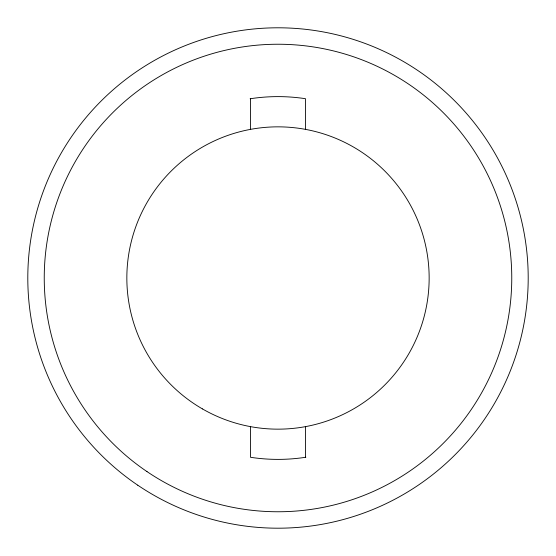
<?xml version="1.0" encoding="UTF-8"?>
<svg xmlns="http://www.w3.org/2000/svg" width="556" height="556" viewBox="0 0 556 556"><rect width="100%" height="100%" fill="white"/><g stroke="black" fill="none" stroke-linecap="round" stroke-linejoin="round"><path stroke-width="0.83" d="M305.48 129.367L305.48 98.711A181.381 181.381 0 0 0 250.158 98.766M305.48 426.633L305.48 457.289M250.52 98.711L250.52 129.367M250.52 426.633L250.52 457.289A181.381 181.381 0 0 0 305.842 457.234M202.426 408.903A151.149 151.149 0 0 0 429.149 278A151.149 151.149 0 0 0 202.426 147.097A151.149 151.149 0 0 0 202.426 408.903M137.763 485.2A250.2 250.2 0 0 0 527.561 295.848A250.2 250.2 0 0 0 168.676 52.945A250.2 250.2 0 0 0 137.763 485.2M146.979 471.585A233.756 233.756 0 0 0 511.166 294.673A233.756 233.756 0 0 0 175.863 67.735A233.756 233.756 0 0 0 146.979 471.585"/></g></svg>
